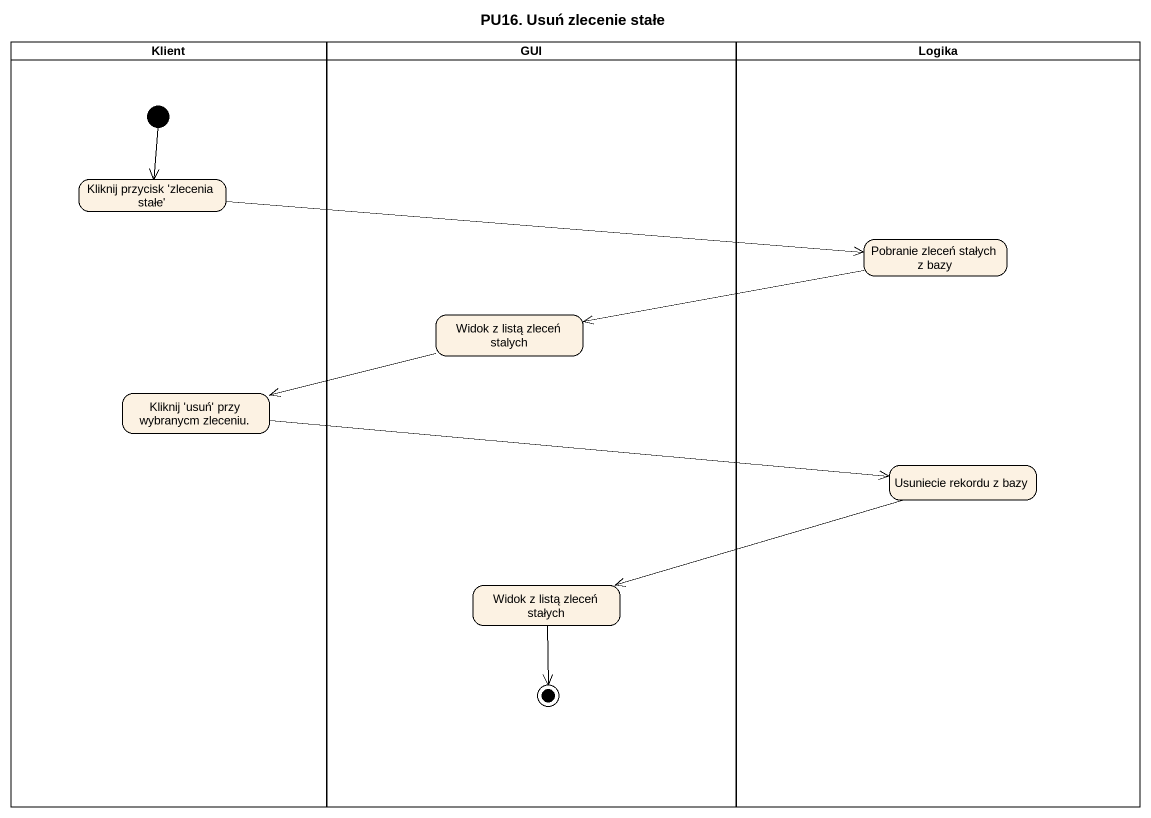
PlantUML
@startuml
title PU16. Usuń zlecenie stałe
hide empty description
state Klient <<partition>> {
  state "Kliknij przycisk 'zlecenia stałe'" as Kliknij_przycisk_zlecenia
  state "Kliknij 'usuń' przy wybranycm zleceniu." as Kliknij_usuń_przy_wybranycm
  [*] --> Kliknij_przycisk_zlecenia
}
state GUI <<partition>> {
  state "Widok z listą zleceń stalych" as Widok_z_listą_zleceń_stalych
  state "Widok z listą zleceń stałych" as Widok_z_listą_zleceń_stałych
  Widok_z_listą_zleceń_stałych --> [*]
}
state Logika <<partition>> {
  state "Pobranie zleceń stałych z bazy" as Pobranie_zleceń_stałych_z
  state "Usuniecie rekordu z bazy" as Usuniecie_rekordu_z_bazy
}
Kliknij_przycisk_zlecenia -right-> Pobranie_zleceń_stałych_z
Pobranie_zleceń_stałych_z -left-> Widok_z_listą_zleceń_stalych
Widok_z_listą_zleceń_stalych -left-> Kliknij_usuń_przy_wybranycm
Kliknij_usuń_przy_wybranycm -right-> Usuniecie_rekordu_z_bazy
Usuniecie_rekordu_z_bazy -left-> Widok_z_listą_zleceń_stałych
@enduml
